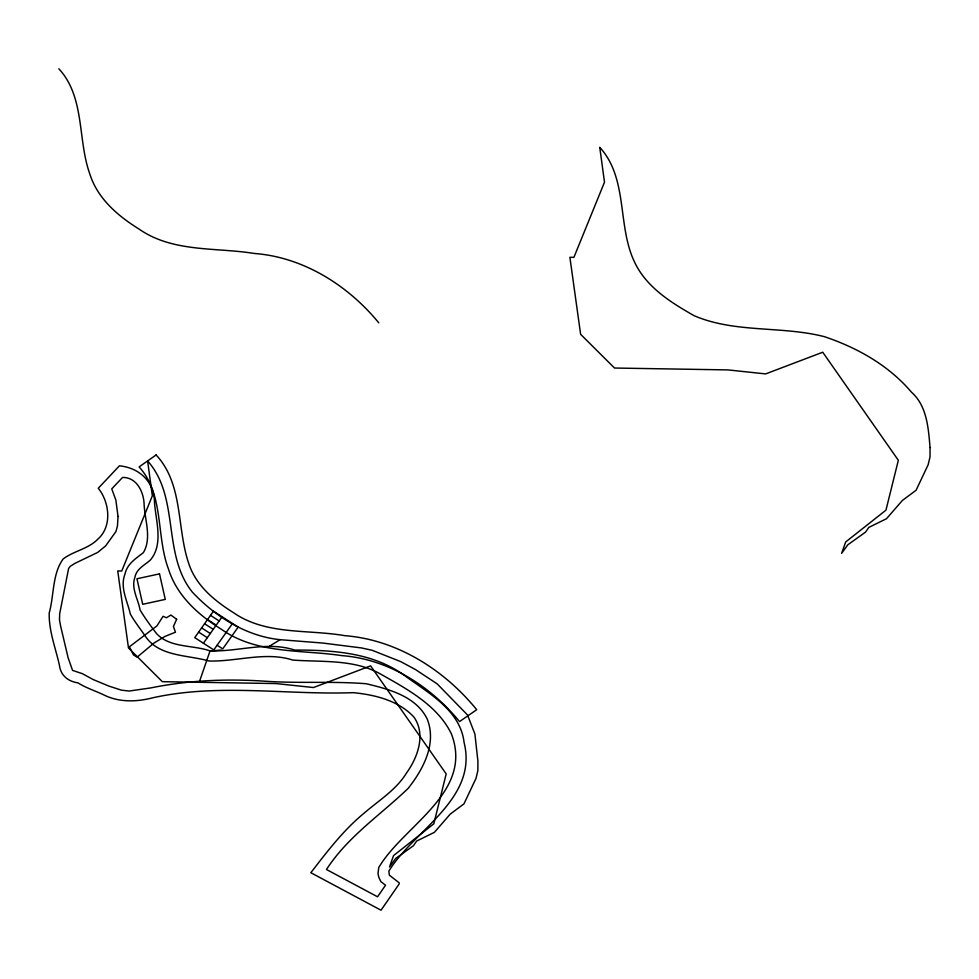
<?xml version="1.0" encoding="UTF-8"?>
<svg xmlns="http://www.w3.org/2000/svg" width="979" height="979" viewBox="0 0 979 979"><rect width="100%" height="100%" fill="white"/><g stroke="black" fill="none" stroke-linecap="round" stroke-linejoin="round"><path stroke-width="1.47" d="M199.226 682.29L210.069 650.839C238.203 651.965 267.12 640.964 294.618 650.056C332.003 650.044 371.445 652.295 403.128 674.482C426.942 692.214 460.35 709.604 464.083 742.51C478.254 799.194 413.713 830.155 388.847 871.139L389.373 875.189L399.089 882.74L399.248 883.853L381.015 910.213L310.832 872.717C327.108 851.681 343.286 830.278 363.968 813.28C378.702 800.492 396.201 789.943 406.566 772.908C417.739 757.465 426.085 734.409 413.982 717.154C398.808 700.597 374.847 694.723 353.199 692.667C286.321 695.09 218.77 683.122 152.675 697.807C136.876 701.906 120.148 702.481 105.096 695.543C96.101 691.052 86.446 688.237 77.892 682.828C68.053 681.433 60.625 675.486 59.401 665.157C55.583 647.939 48.717 630.757 49.219 612.952C54.126 595.452 52.193 573.939 63.17 558.936C73.927 550.834 88.538 548.913 98.12 538.915C112.377 526.066 109.428 502.031 98.267 488.264L119.45 465.796C138.945 467.864 153.911 480.922 154.462 501.872C155.563 520.204 164.007 544.348 150.191 560.208C144.256 565.434 136.411 568.86 134.833 577.549C130.941 588.501 138.296 599.417 140.083 609.99C144.99 618.202 150.693 625.936 156.505 633.535C169.844 648.135 192.839 644.794 210.057 650.9L221.291 650.093M203.399 643.215L222.123 616.782M232.512 623.501L213.777 649.934L194.735 637.623L213.471 611.177L238.142 627.147L222.722 648.893L217.105 645.259M269.58 646.103L280.129 639.691L322.837 643.056L361.606 647.951L372.155 650.289L400.656 661.596L415.329 669.465L437.148 683.844L467.521 714.976L474.901 734.03L477.911 761.136L477.874 770.608L476.002 778.403L463.936 803.894L450.291 814.063L434.37 832.358L416.662 841.047L413.407 845.758L395.736 858.399L389.471 866.966L393.558 855.597L433.819 823.804L446.191 773.912L370.6 665.867L313.5 687.539L275.894 683.562L162.355 681.678L128.482 647.939L117.737 570.941L121.751 571.002L152.345 495.827L147.609 460.938C180.283 497.528 161.633 554.714 192.716 592.528C215.821 616.868 246.17 636.203 280.129 639.691M210.509 615.363L219.161 620.967M207.548 619.548L216.2 625.153M204.574 623.733L213.238 629.326M201.613 627.918L210.277 633.511M198.651 632.104L207.303 637.696M378.763 322.825C348.132 285.415 303.404 257.159 254.442 253.475C215.747 247.222 172.72 252.655 138.883 228.964C117.664 215.747 97.459 198.48 89.762 173.809C77.488 139.63 85.136 97.215 58.85 68.787M930.05 447.501L930.013 456.96L928.141 464.768L916.087 490.246L902.43 500.416L886.509 518.711L868.814 527.4L865.546 532.111L847.875 544.752L841.622 553.331L845.697 541.95L885.958 510.157L898.343 460.277L822.739 352.22L765.651 373.905L728.033 369.915L614.506 368.031L580.62 334.292L569.888 257.293L573.902 257.355L604.496 182.18L599.748 147.291C628.347 178.643 617.064 225.635 634.527 262.017C646.324 287.226 670.835 302.45 694.148 315.715C735.229 333.301 781.536 325.701 824.294 336.641C857.359 347.716 888.675 365.338 911.461 392.175C927.04 405.942 928.373 428.178 930.05 447.501M118.031 516.422L117.456 525.98L115.95 531.536L105.695 545.829L97.741 552.389L74.771 563.451L70.219 566.351L68.628 568.456L59.682 613.711L59.474 619.768L60.625 626.107L68.102 657.68L72.556 670.395L82.334 673.65L93.238 679.585L108.999 686.132L121.604 690.207L129.265 691.027L150.864 687.907C188.763 680.185 227.25 678.631 265.762 681.262C299.231 683.513 332.872 681.09 366.268 683.746C388.932 689.192 416.112 696.253 427.223 719.051C436.915 743.71 423.283 769.188 408.206 788.328C380.537 814.932 347.716 836.629 326.472 869.499L377.551 896.788L385.53 885.224L380.843 881.589L378.922 877.576L377.992 873.611L378.751 867.516C403.703 825.211 473.971 792.464 451.343 733.748C437.246 704.831 405.93 688.408 378.971 673.16C352.709 659.087 321.393 662.208 292.733 660.054C265.517 651.316 236.869 661.755 208.968 661.009C187.784 654.804 159.063 656.921 145.284 636.142C140.303 628.738 134.637 621.787 130.305 613.968C127.478 601.143 119.781 587.584 124.908 574.281C127.086 563.806 135.812 558.642 143.448 552.56C152.063 537.728 144.537 519.286 144.084 503.598C143.497 491.421 136.399 477.152 122.546 477.446L111.753 488.876L115.865 500.098L118.031 516.422M176.661 619.279L173.418 626.438L175.461 632.214L165.047 636.387L154.131 642.946L137.133 657.154L133.487 654.927L129.412 646.776L156.921 625.924L163.052 616.305L166.491 617.761L170.884 615.032L176.661 619.279M156.114 454.954L139.104 466.91C164.386 494.652 155.918 536.137 168.523 569.166C176.954 595.978 198.578 615.167 221.756 629.521C256.853 654.253 301.422 649.542 341.72 655.612C388.222 659.002 430.515 686.095 459.53 721.584L476.712 709.714C444.258 669.795 396.764 639.654 344.669 635.652C307.577 629.216 266.117 635.298 233.528 612.707C214.279 600.616 195.506 585.283 188.506 562.741C176.636 527.4 183.33 484.103 156.114 454.954M159.504 573.865L136.95 578.773L142.714 604.3L165.28 599.393L159.504 573.865"/></g></svg>
